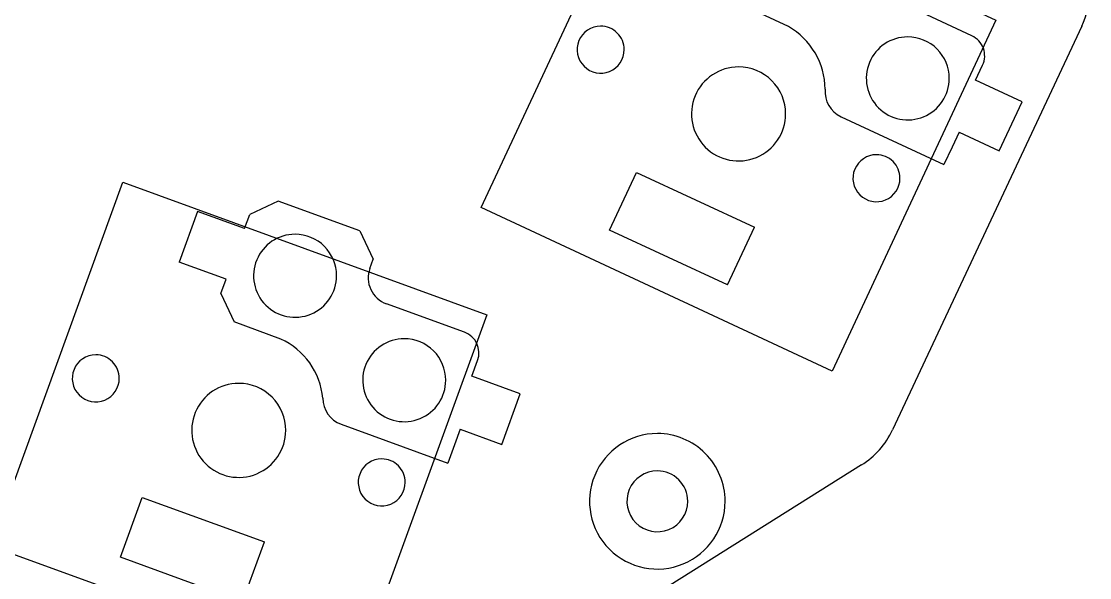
# Model space of a CAD drawing. Header units: millimetres. Extents: x 0 to 277, y 107 to 297.
# Drawn here: x 87 to 125.61, y 170.37 to 190.49 of the extents above; entities that cross this region are included whole.
import ezdxf

# ---------------------------------------------------------------- set-up
doc = ezdxf.new("R2010")
doc.units = ezdxf.units.MM
doc.layers.add('Layer_1', color=7, linetype='CONTINUOUS')

msp = doc.modelspace()

# ---------------------------------------------------------------- linework, layer by layer
at = {"layer": 'Layer_1', "color": 7}
for points in [[(122.2248, 190.5256), (116.3082, 177.8373), (103.6199, 183.7539), (109.5365, 196.4422)], [(107.9377, 190.3141)], [(107.9377, 190.3141)], [(107.9377, 190.3141)], [(119.0387, 189.9253)], [(119.0387, 189.9253)], [(119.0387, 189.9253)], [(112.9223, 188.8397)], [(112.9223, 188.8397)], [(112.9223, 188.8397)], [(117.907, 185.6653)], [(117.907, 185.6653)], [(117.907, 185.6653)], [(103.8295, 179.8809), (99.0413, 166.7252), (85.8856, 171.5135), (90.6738, 184.6692)], [(96.8926, 182.7884)], [(96.8926, 182.7884)], [(96.8926, 182.7884)], [(100.8386, 179.011)], [(100.8386, 179.011)], [(100.8386, 179.011)], [(89.689197, 178.42831)], [(89.689197, 178.42831)], [(89.689197, 178.42831)], [(94.8576, 177.3972)], [(94.8576, 177.3972)], [(94.8576, 177.3972)], [(109.9869, 175.5826)], [(100.0259, 174.6661)], [(100.0259, 174.6661)], [(100.0259, 174.6661)], [(109.9869, 174.2326)], [(109.9869, 174.2326)], [(109.9869, 174.2326)]]:
    msp.add_lwpolyline(points, close=True, dxfattribs=at)
for points in [[(121.3566, 189.965), (118.6376, 191.2328)], [(114.7262, 190.2983), (113.0949, 191.059)], [(125.3278, 190.3091), (118.4853, 175.7119)], [(121.49, 188.3581), (121.7435, 188.9018)], [(122.3461, 185.8072), (123.1702, 187.5745), (121.49, 188.3581)], [(116.6272, 187.0396), (120.3466, 185.3052)], [(120.896, 186.4834), (120.6425, 185.9396)], [(120.896, 186.4834), (122.3461, 185.8072)], [(120.6425, 185.9396), (120.3466, 185.3052)], [(108.2613, 182.9412), (109.2333, 185.0257), (113.493, 183.0394)], [(96.2782, 183.9862), (95.2529, 183.5081)], [(99.2383, 182.9089), (96.2782, 183.9862)], [(93.3695, 183.6083), (92.7026, 181.7759)], [(95.0648, 182.9913), (93.3695, 183.6083)], [(95.0648, 182.9913), (95.2529, 183.5081)], [(112.521, 180.9549), (113.493, 183.0394)], [(99.2383, 182.9089), (99.7164, 181.8835)], [(112.521, 180.9549), (108.2613, 182.9412)], [(99.5967, 181.5546), (99.7164, 181.8835)], [(94.3978, 181.1589), (92.7026, 181.7759)], [(94.2097, 180.642), (94.3978, 181.1589)], [(94.2097, 180.642), (94.6878, 179.6167)], [(103.0134, 179.2468), (100.1944, 180.2729)], [(96.3793, 179.001), (94.6878, 179.6167)], [(103.2864, 177.6576), (103.4916, 178.2215)], [(104.3616, 175.1911), (105.0286, 177.0235), (103.2864, 177.6576)], [(98.557, 175.9204), (102.4135, 174.5168)], [(102.8581, 175.7384), (102.6529, 175.1745)], [(102.8581, 175.7384), (104.3616, 175.1911)], [(102.6529, 175.1745), (102.4135, 174.5168)], [(117.3655, 174.4453), (101.6141, 164.5444)], [(90.5802, 171.1084), (91.3668, 173.2697), (95.7834, 171.6622)], [(94.9967, 169.5009), (95.7834, 171.6622)], [(94.9967, 169.5009), (90.5802, 171.1084)]]:
    msp.add_lwpolyline(points, dxfattribs=at)
for points in [[(125.3277, 190.3091), (125.514519, 190.707586), (125.611376, 191.142295), (125.6114, 191.5824)], [(107.9377, 190.3141), (107.593907, 190.3141), (107.283966, 190.107004), (107.152402, 189.789381)], [(107.9377, 190.3141), (107.593907, 190.3141), (107.283966, 190.107004), (107.152402, 189.789381)], [(107.9377, 190.3141), (107.593907, 190.3141), (107.283966, 190.107004), (107.152402, 189.789381)], [(108.538741, 190.065141), (108.379335, 190.224547), (108.163134, 190.3141), (107.9377, 190.3141)], [(108.538741, 190.065141), (108.379335, 190.224547), (108.163134, 190.3141), (107.9377, 190.3141)], [(108.538741, 190.065141), (108.379335, 190.224547), (108.163134, 190.3141), (107.9377, 190.3141)], [(108.7877, 189.4641), (108.7877, 189.689534), (108.698147, 189.905735), (108.538741, 190.065141)], [(108.7877, 189.4641), (108.7877, 189.689534), (108.698147, 189.905735), (108.538741, 190.065141)], [(108.7877, 189.4641), (108.7877, 189.689534), (108.698147, 189.905735), (108.538741, 190.065141)], [(116.0492, 188.0351), (116.043327, 188.971444), (115.539224, 189.833793), (114.7262, 190.2983)], [(107.152402, 189.789381), (107.020839, 189.471758), (107.093561, 189.106158), (107.336659, 188.863059)], [(107.152402, 189.789381), (107.020839, 189.471758), (107.093561, 189.106158), (107.336659, 188.863059)], [(107.152402, 189.789381), (107.020839, 189.471758), (107.093561, 189.106158), (107.336659, 188.863059)], [(119.0387, 189.9253), (118.432007, 189.9253), (117.885052, 189.559837), (117.652881, 188.999325)], [(119.0387, 189.9253), (118.432007, 189.9253), (117.885052, 189.559837), (117.652881, 188.999325)], [(119.0387, 189.9253), (118.432007, 189.9253), (117.885052, 189.559837), (117.652881, 188.999325)], [(120.09936, 189.48596), (119.818056, 189.767265), (119.436525, 189.9253), (119.0387, 189.9253)], [(120.09936, 189.48596), (119.818056, 189.767265), (119.436525, 189.9253), (119.0387, 189.9253)], [(120.09936, 189.48596), (119.818056, 189.767265), (119.436525, 189.9253), (119.0387, 189.9253)], [(121.770256, 189.513533), (121.697698, 189.712924), (121.5489, 189.875323), (121.3566, 189.965)], [(108.262981, 188.678802), (108.580604, 188.810366), (108.7877, 189.120307), (108.7877, 189.4641)], [(108.262981, 188.678802), (108.580604, 188.810366), (108.7877, 189.120307), (108.7877, 189.4641)], [(108.262981, 188.678802), (108.580604, 188.810366), (108.7877, 189.120307), (108.7877, 189.4641)], [(120.5387, 188.4253), (120.5387, 188.823125), (120.380665, 189.204656), (120.09936, 189.48596)], [(120.5387, 188.4253), (120.5387, 188.823125), (120.380665, 189.204656), (120.09936, 189.48596)], [(120.5387, 188.4253), (120.5387, 188.823125), (120.380665, 189.204656), (120.09936, 189.48596)], [(121.7435, 188.9018), (121.83319, 189.094094), (121.842815, 189.314143), (121.770256, 189.513533)], [(107.336659, 188.863059), (107.579758, 188.619961), (107.945358, 188.547239), (108.262981, 188.678802)], [(107.336659, 188.863059), (107.579758, 188.619961), (107.945358, 188.547239), (108.262981, 188.678802)], [(107.336659, 188.863059), (107.579758, 188.619961), (107.945358, 188.547239), (108.262981, 188.678802)], [(112.9223, 188.8397), (112.234714, 188.8397), (111.614832, 188.425508), (111.351705, 187.790262)], [(112.9223, 188.8397), (112.234714, 188.8397), (111.614832, 188.425508), (111.351705, 187.790262)], [(112.9223, 188.8397), (112.234714, 188.8397), (111.614832, 188.425508), (111.351705, 187.790262)], [(114.124382, 188.341782), (113.80557, 188.660593), (113.373168, 188.8397), (112.9223, 188.8397)], [(114.124382, 188.341782), (113.80557, 188.660593), (113.373168, 188.8397), (112.9223, 188.8397)], [(114.124382, 188.341782), (113.80557, 188.660593), (113.373168, 188.8397), (112.9223, 188.8397)], [(117.652881, 188.999325), (117.420709, 188.438814), (117.549043, 187.793637), (117.97804, 187.36464)], [(117.652881, 188.999325), (117.420709, 188.438814), (117.549043, 187.793637), (117.97804, 187.36464)], [(117.652881, 188.999325), (117.420709, 188.438814), (117.549043, 187.793637), (117.97804, 187.36464)], [(119.612725, 187.039481), (120.173237, 187.271652), (120.5387, 187.818607), (120.5387, 188.4253)], [(119.612725, 187.039481), (120.173237, 187.271652), (120.5387, 187.818607), (120.5387, 188.4253)], [(119.612725, 187.039481), (120.173237, 187.271652), (120.5387, 187.818607), (120.5387, 188.4253)], [(114.6223, 187.1397), (114.6223, 187.590568), (114.443193, 188.02297), (114.124382, 188.341782)], [(114.6223, 187.1397), (114.6223, 187.590568), (114.443193, 188.02297), (114.124382, 188.341782)], [(114.6223, 187.1397), (114.6223, 187.590568), (114.443193, 188.02297), (114.124382, 188.341782)], [(111.351705, 187.790262), (111.088577, 187.155015), (111.234022, 186.423815), (111.720218, 185.937618)], [(111.351705, 187.790262), (111.088577, 187.155015), (111.234022, 186.423815), (111.720218, 185.937618)], [(111.351705, 187.790262), (111.088577, 187.155015), (111.234022, 186.423815), (111.720218, 185.937618)], [(116.0536, 188.0331), (116.016948, 187.614283), (116.246167, 187.217265), (116.6272, 187.0396)], [(117.97804, 187.36464), (118.407037, 186.935643), (119.052214, 186.807309), (119.612725, 187.039481)], [(117.97804, 187.36464), (118.407037, 186.935643), (119.052214, 186.807309), (119.612725, 187.039481)], [(117.97804, 187.36464), (118.407037, 186.935643), (119.052214, 186.807309), (119.612725, 187.039481)], [(113.572862, 185.569105), (114.208108, 185.832232), (114.6223, 186.452114), (114.6223, 187.1397)], [(113.572862, 185.569105), (114.208108, 185.832232), (114.6223, 186.452114), (114.6223, 187.1397)], [(113.572862, 185.569105), (114.208108, 185.832232), (114.6223, 186.452114), (114.6223, 187.1397)], [(111.720218, 185.937618), (112.206415, 185.451422), (112.937615, 185.305977), (113.572862, 185.569105)], [(111.720218, 185.937618), (112.206415, 185.451422), (112.937615, 185.305977), (113.572862, 185.569105)], [(111.720218, 185.937618), (112.206415, 185.451422), (112.937615, 185.305977), (113.572862, 185.569105)], [(117.907, 185.6653), (117.563207, 185.6653), (117.253266, 185.458204), (117.121702, 185.140581)], [(117.907, 185.6653), (117.563207, 185.6653), (117.253266, 185.458204), (117.121702, 185.140581)], [(117.907, 185.6653), (117.563207, 185.6653), (117.253266, 185.458204), (117.121702, 185.140581)], [(118.508041, 185.416341), (118.348635, 185.575747), (118.132434, 185.6653), (117.907, 185.6653)], [(118.508041, 185.416341), (118.348635, 185.575747), (118.132434, 185.6653), (117.907, 185.6653)], [(118.508041, 185.416341), (118.348635, 185.575747), (118.132434, 185.6653), (117.907, 185.6653)], [(118.757, 184.8153), (118.757, 185.040734), (118.667447, 185.256935), (118.508041, 185.416341)], [(118.757, 184.8153), (118.757, 185.040734), (118.667447, 185.256935), (118.508041, 185.416341)], [(118.757, 184.8153), (118.757, 185.040734), (118.667447, 185.256935), (118.508041, 185.416341)], [(117.121702, 185.140581), (116.990139, 184.822958), (117.062861, 184.457358), (117.305959, 184.214259)], [(117.121702, 185.140581), (116.990139, 184.822958), (117.062861, 184.457358), (117.305959, 184.214259)], [(117.121702, 185.140581), (116.990139, 184.822958), (117.062861, 184.457358), (117.305959, 184.214259)], [(118.232281, 184.030002), (118.549904, 184.161566), (118.757, 184.471507), (118.757, 184.8153)], [(118.232281, 184.030002), (118.549904, 184.161566), (118.757, 184.471507), (118.757, 184.8153)], [(118.232281, 184.030002), (118.549904, 184.161566), (118.757, 184.471507), (118.757, 184.8153)], [(117.305959, 184.214259), (117.549058, 183.971161), (117.914658, 183.898439), (118.232281, 184.030002)], [(117.305959, 184.214259), (117.549058, 183.971161), (117.914658, 183.898439), (118.232281, 184.030002)], [(117.305959, 184.214259), (117.549058, 183.971161), (117.914658, 183.898439), (118.232281, 184.030002)], [(96.8926, 182.7884), (96.285907, 182.7884), (95.738952, 182.422937), (95.506781, 181.862425)], [(96.8926, 182.7884), (96.285907, 182.7884), (95.738952, 182.422937), (95.506781, 181.862425)], [(96.8926, 182.7884), (96.285907, 182.7884), (95.738952, 182.422937), (95.506781, 181.862425)], [(97.95326, 182.34906), (97.671956, 182.630365), (97.290425, 182.7884), (96.8926, 182.7884)], [(97.95326, 182.34906), (97.671956, 182.630365), (97.290425, 182.7884), (96.8926, 182.7884)], [(97.95326, 182.34906), (97.671956, 182.630365), (97.290425, 182.7884), (96.8926, 182.7884)], [(98.3926, 181.2884), (98.3926, 181.686225), (98.234565, 182.067756), (97.95326, 182.34906)], [(98.3926, 181.2884), (98.3926, 181.686225), (98.234565, 182.067756), (97.95326, 182.34906)], [(98.3926, 181.2884), (98.3926, 181.686225), (98.234565, 182.067756), (97.95326, 182.34906)], [(95.506781, 181.862425), (95.274609, 181.301914), (95.402943, 180.656737), (95.83194, 180.22774)], [(95.506781, 181.862425), (95.274609, 181.301914), (95.402943, 180.656737), (95.83194, 180.22774)], [(95.506781, 181.862425), (95.274609, 181.301914), (95.402943, 180.656737), (95.83194, 180.22774)], [(99.5967, 181.5546), (99.505996, 181.305376), (99.518011, 181.030328), (99.630101, 180.789962)], [(97.466625, 179.902581), (98.027137, 180.134752), (98.3926, 180.681707), (98.3926, 181.2884)], [(97.466625, 179.902581), (98.027137, 180.134752), (98.3926, 180.681707), (98.3926, 181.2884)], [(97.466625, 179.902581), (98.027137, 180.134752), (98.3926, 180.681707), (98.3926, 181.2884)], [(99.630101, 180.789962), (99.742192, 180.549597), (99.945176, 180.363604), (100.1944, 180.2729)], [(95.83194, 180.22774), (96.260937, 179.798743), (96.906114, 179.670409), (97.466625, 179.902581)], [(95.83194, 180.22774), (96.260937, 179.798743), (96.906114, 179.670409), (97.466625, 179.902581)], [(95.83194, 180.22774), (96.260937, 179.798743), (96.906114, 179.670409), (97.466625, 179.902581)], [(103.4916, 178.2215), (103.642662, 178.636679), (103.428569, 179.095711), (103.0134, 179.2468)], [(97.8944, 176.8617), (97.806971, 177.79395), (97.229675, 178.609085), (96.3793, 179.001)], [(100.8386, 179.011), (100.231907, 179.011), (99.684952, 178.645537), (99.452781, 178.085025)], [(100.8386, 179.011), (100.231907, 179.011), (99.684952, 178.645537), (99.452781, 178.085025)], [(100.8386, 179.011), (100.231907, 179.011), (99.684952, 178.645537), (99.452781, 178.085025)], [(101.89926, 178.57166), (101.617956, 178.852965), (101.236425, 179.011), (100.8386, 179.011)], [(101.89926, 178.57166), (101.617956, 178.852965), (101.236425, 179.011), (100.8386, 179.011)], [(101.89926, 178.57166), (101.617956, 178.852965), (101.236425, 179.011), (100.8386, 179.011)], [(89.689197, 178.42831), (89.345404, 178.42831), (89.035463, 178.221214), (88.903899, 177.903591)], [(89.689197, 178.42831), (89.345404, 178.42831), (89.035463, 178.221214), (88.903899, 177.903591)], [(89.689197, 178.42831), (89.345404, 178.42831), (89.035463, 178.221214), (88.903899, 177.903591)], [(90.290238, 178.179351), (90.130832, 178.338757), (89.914631, 178.42831), (89.689197, 178.42831)], [(90.290238, 178.179351), (90.130832, 178.338757), (89.914631, 178.42831), (89.689197, 178.42831)], [(90.290238, 178.179351), (90.130832, 178.338757), (89.914631, 178.42831), (89.689197, 178.42831)], [(102.3386, 177.511), (102.3386, 177.908825), (102.180565, 178.290356), (101.89926, 178.57166)], [(102.3386, 177.511), (102.3386, 177.908825), (102.180565, 178.290356), (101.89926, 178.57166)], [(102.3386, 177.511), (102.3386, 177.908825), (102.180565, 178.290356), (101.89926, 178.57166)], [(90.539197, 177.57831), (90.539197, 177.803744), (90.449644, 178.019945), (90.290238, 178.179351)], [(90.539197, 177.57831), (90.539197, 177.803744), (90.449644, 178.019945), (90.290238, 178.179351)], [(90.539197, 177.57831), (90.539197, 177.803744), (90.449644, 178.019945), (90.290238, 178.179351)], [(99.452781, 178.085025), (99.220609, 177.524514), (99.348943, 176.879337), (99.77794, 176.45034)], [(99.452781, 178.085025), (99.220609, 177.524514), (99.348943, 176.879337), (99.77794, 176.45034)], [(99.452781, 178.085025), (99.220609, 177.524514), (99.348943, 176.879337), (99.77794, 176.45034)], [(88.903899, 177.903591), (88.772336, 177.585968), (88.845058, 177.220368), (89.088156, 176.977269)], [(88.903899, 177.903591), (88.772336, 177.585968), (88.845058, 177.220368), (89.088156, 176.977269)], [(88.903899, 177.903591), (88.772336, 177.585968), (88.845058, 177.220368), (89.088156, 176.977269)], [(90.014478, 176.793012), (90.332101, 176.924576), (90.539197, 177.234517), (90.539197, 177.57831)], [(90.014478, 176.793012), (90.332101, 176.924576), (90.539197, 177.234517), (90.539197, 177.57831)], [(90.014478, 176.793012), (90.332101, 176.924576), (90.539197, 177.234517), (90.539197, 177.57831)], [(94.8576, 177.3972), (94.170014, 177.3972), (93.550132, 176.983008), (93.287005, 176.347762)], [(94.8576, 177.3972), (94.170014, 177.3972), (93.550132, 176.983008), (93.287005, 176.347762)], [(94.8576, 177.3972), (94.170014, 177.3972), (93.550132, 176.983008), (93.287005, 176.347762)], [(96.059682, 176.899282), (95.74087, 177.218093), (95.308468, 177.3972), (94.8576, 177.3972)], [(96.059682, 176.899282), (95.74087, 177.218093), (95.308468, 177.3972), (94.8576, 177.3972)], [(96.059682, 176.899282), (95.74087, 177.218093), (95.308468, 177.3972), (94.8576, 177.3972)], [(101.412625, 176.125181), (101.973137, 176.357352), (102.3386, 176.904307), (102.3386, 177.511)], [(101.412625, 176.125181), (101.973137, 176.357352), (102.3386, 176.904307), (102.3386, 177.511)], [(101.412625, 176.125181), (101.973137, 176.357352), (102.3386, 176.904307), (102.3386, 177.511)], [(89.088156, 176.977269), (89.331255, 176.734171), (89.696855, 176.661449), (90.014478, 176.793012)], [(89.088156, 176.977269), (89.331255, 176.734171), (89.696855, 176.661449), (90.014478, 176.793012)], [(89.088156, 176.977269), (89.331255, 176.734171), (89.696855, 176.661449), (90.014478, 176.793012)], [(96.5576, 175.6972), (96.5576, 176.148068), (96.378493, 176.58047), (96.059682, 176.899282)], [(96.5576, 175.6972), (96.5576, 176.148068), (96.378493, 176.58047), (96.059682, 176.899282)], [(96.5576, 175.6972), (96.5576, 176.148068), (96.378493, 176.58047), (96.059682, 176.899282)], [(97.899, 176.8601), (97.899, 176.439694), (98.161944, 176.064179), (98.557, 175.9204)], [(93.287005, 176.347762), (93.023877, 175.712515), (93.169322, 174.981315), (93.655518, 174.495118)], [(93.287005, 176.347762), (93.023877, 175.712515), (93.169322, 174.981315), (93.655518, 174.495118)], [(93.287005, 176.347762), (93.023877, 175.712515), (93.169322, 174.981315), (93.655518, 174.495118)], [(99.77794, 176.45034), (100.206937, 176.021343), (100.852114, 175.893009), (101.412625, 176.125181)], [(99.77794, 176.45034), (100.206937, 176.021343), (100.852114, 175.893009), (101.412625, 176.125181)], [(99.77794, 176.45034), (100.206937, 176.021343), (100.852114, 175.893009), (101.412625, 176.125181)], [(95.508162, 174.126605), (96.143408, 174.389732), (96.5576, 175.009614), (96.5576, 175.6972)], [(95.508162, 174.126605), (96.143408, 174.389732), (96.5576, 175.009614), (96.5576, 175.6972)], [(95.508162, 174.126605), (96.143408, 174.389732), (96.5576, 175.009614), (96.5576, 175.6972)], [(117.3655, 174.4453), (117.852476, 174.751415), (118.24118, 175.191076), (118.4853, 175.7119)], [(109.9869, 175.5826), (108.995968, 175.5826), (108.102609, 174.985677), (107.723395, 174.070174)], [(111.719312, 174.865012), (111.259847, 175.324476), (110.63668, 175.5826), (109.9869, 175.5826)], [(100.0259, 174.6661), (99.682107, 174.6661), (99.372166, 174.459004), (99.240602, 174.141381)], [(100.0259, 174.6661), (99.682107, 174.6661), (99.372166, 174.459004), (99.240602, 174.141381)], [(100.0259, 174.6661), (99.682107, 174.6661), (99.372166, 174.459004), (99.240602, 174.141381)], [(100.626941, 174.417141), (100.467535, 174.576547), (100.251334, 174.6661), (100.0259, 174.6661)], [(100.626941, 174.417141), (100.467535, 174.576547), (100.251334, 174.6661), (100.0259, 174.6661)], [(100.626941, 174.417141), (100.467535, 174.576547), (100.251334, 174.6661), (100.0259, 174.6661)], [(112.4369, 173.1326), (112.4369, 173.78238), (112.178776, 174.405547), (111.719312, 174.865012)], [(93.655518, 174.495118), (94.141715, 174.008922), (94.872915, 173.863477), (95.508162, 174.126605)], [(93.655518, 174.495118), (94.141715, 174.008922), (94.872915, 173.863477), (95.508162, 174.126605)], [(93.655518, 174.495118), (94.141715, 174.008922), (94.872915, 173.863477), (95.508162, 174.126605)], [(99.240602, 174.141381), (99.109039, 173.823758), (99.181761, 173.458158), (99.424859, 173.215059)], [(99.240602, 174.141381), (99.109039, 173.823758), (99.181761, 173.458158), (99.424859, 173.215059)], [(99.240602, 174.141381), (99.109039, 173.823758), (99.181761, 173.458158), (99.424859, 173.215059)], [(100.8759, 173.8161), (100.8759, 174.041534), (100.786347, 174.257735), (100.626941, 174.417141)], [(100.8759, 173.8161), (100.8759, 174.041534), (100.786347, 174.257735), (100.626941, 174.417141)], [(100.8759, 173.8161), (100.8759, 174.041534), (100.786347, 174.257735), (100.626941, 174.417141)], [(109.9869, 174.2326), (109.541992, 174.2326), (109.140892, 173.964594), (108.970633, 173.553552)], [(109.9869, 174.2326), (109.541992, 174.2326), (109.140892, 173.964594), (108.970633, 173.553552)], [(109.9869, 174.2326), (109.541992, 174.2326), (109.140892, 173.964594), (108.970633, 173.553552)], [(110.764717, 173.910417), (110.558427, 174.116707), (110.278638, 174.2326), (109.9869, 174.2326)], [(110.764717, 173.910417), (110.558427, 174.116707), (110.278638, 174.2326), (109.9869, 174.2326)], [(110.764717, 173.910417), (110.558427, 174.116707), (110.278638, 174.2326), (109.9869, 174.2326)], [(100.351181, 173.030802), (100.668804, 173.162366), (100.8759, 173.472307), (100.8759, 173.8161)], [(100.351181, 173.030802), (100.668804, 173.162366), (100.8759, 173.472307), (100.8759, 173.8161)], [(100.351181, 173.030802), (100.668804, 173.162366), (100.8759, 173.472307), (100.8759, 173.8161)], [(107.723395, 174.070174), (107.344182, 173.154672), (107.553793, 172.100883), (108.254488, 171.400188)], [(111.0869, 173.1326), (111.0869, 173.424338), (110.971007, 173.704127), (110.764717, 173.910417)], [(111.0869, 173.1326), (111.0869, 173.424338), (110.971007, 173.704127), (110.764717, 173.910417)], [(111.0869, 173.1326), (111.0869, 173.424338), (110.971007, 173.704127), (110.764717, 173.910417)], [(108.970633, 173.553552), (108.800373, 173.14251), (108.894485, 172.66938), (109.209083, 172.354783)], [(108.970633, 173.553552), (108.800373, 173.14251), (108.894485, 172.66938), (109.209083, 172.354783)], [(108.970633, 173.553552), (108.800373, 173.14251), (108.894485, 172.66938), (109.209083, 172.354783)], [(99.424859, 173.215059), (99.667958, 172.971961), (100.033558, 172.899239), (100.351181, 173.030802)], [(99.424859, 173.215059), (99.667958, 172.971961), (100.033558, 172.899239), (100.351181, 173.030802)], [(99.424859, 173.215059), (99.667958, 172.971961), (100.033558, 172.899239), (100.351181, 173.030802)], [(110.407852, 172.116333), (110.818894, 172.286592), (111.0869, 172.687692), (111.0869, 173.1326)], [(110.407852, 172.116333), (110.818894, 172.286592), (111.0869, 172.687692), (111.0869, 173.1326)], [(110.407852, 172.116333), (110.818894, 172.286592), (111.0869, 172.687692), (111.0869, 173.1326)], [(110.924474, 170.869095), (111.839977, 171.248309), (112.4369, 172.141668), (112.4369, 173.1326)], [(109.209083, 172.354783), (109.52368, 172.040185), (109.99681, 171.946073), (110.407852, 172.116333)], [(109.209083, 172.354783), (109.52368, 172.040185), (109.99681, 171.946073), (110.407852, 172.116333)], [(109.209083, 172.354783), (109.52368, 172.040185), (109.99681, 171.946073), (110.407852, 172.116333)], [(108.254488, 171.400188), (108.955183, 170.699493), (110.008972, 170.489882), (110.924474, 170.869095)]]:
    msp.add_open_spline(points, degree=3, dxfattribs=at)

doc.saveas('drawing.dxf')
